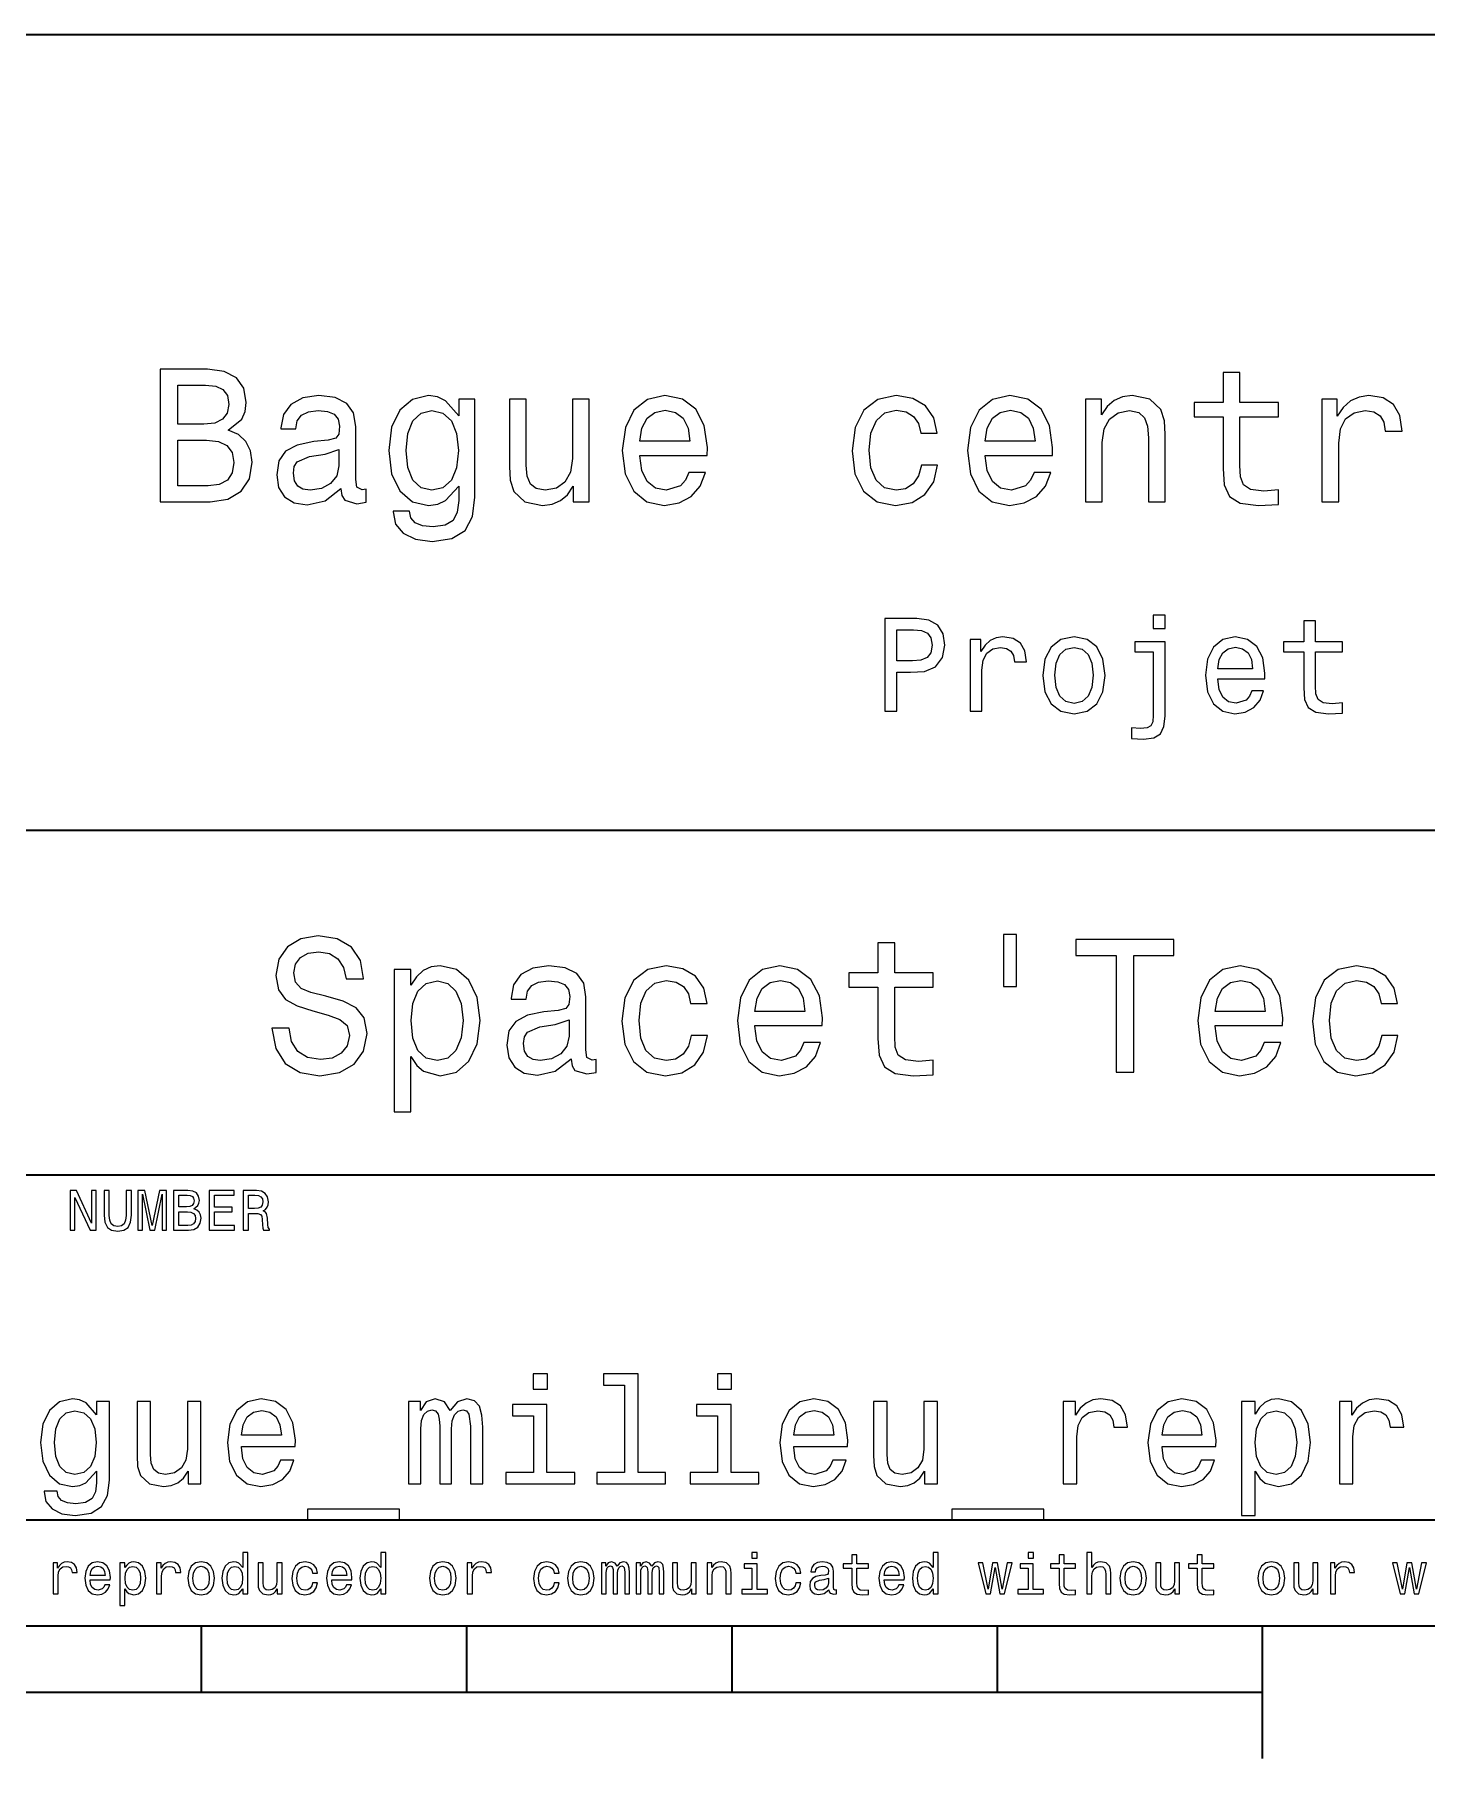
# Model space of a CAD drawing. Extents: x 0 to 297, y 0 to 210.
# Drawn here: x 152.2 to 204.7, y 5 to 70 of the extents above; entities that cross this region are included whole.
import ezdxf

# ---------------------------------------------------------------- set-up
doc = ezdxf.new("R2010")
doc.units = 0

msp = doc.modelspace()

# ---------------------------------------------------------------- linework, layer by layer
at = {"color": 7, "lineweight": 35}
for p, q in [((97, 70), (287, 70)), ((97, 40), (262, 40)), ((97, 27), (262, 27)), ((97, 14), (262, 14)), ((10, 10), (287, 10)), ((97, 10), (287, 10)), ((98.5, 7.5), (198.5, 7.5))]:
    msp.add_line(p, q, dxfattribs=at)
at = {"color": 7, "lineweight": 35, "ltscale": 0.0625}
for p, q in [((158.5, 10), (158.5, 7.5)), ((168.5, 10), (168.5, 7.5)), ((178.5, 10), (178.5, 7.5)), ((188.5, 10), (188.5, 7.5))]:
    msp.add_line(p, q, dxfattribs=at)
at = {"color": 7, "lineweight": 35, "ltscale": 0.125}
msp.add_line((198.5, 10), (198.5, 5), dxfattribs=at)
at = {"color": 7, "lineweight": 13}
for points in [[(159.528824, 55.082851), (160.033142, 55.500717), (160.162827, 55.7817), (160.206055, 56.127522), (160.112396, 56.667866), (159.831421, 57.056915), (159.377518, 57.294666), (158.743515, 57.381123), (156.963974, 57.381123), (156.963974, 52.381123), (158.844376, 52.381123), (159.514404, 52.481987), (160.011536, 52.777374), (160.32132, 53.245674), (160.429398, 53.879681), (160.364548, 54.304752), (160.19165, 54.65778), (159.91066, 54.917145)], [(197.021622, 55.579971), (197.021622, 53.64193), (197.06485, 53.015129), (197.266571, 52.582851), (197.670029, 52.330688), (198.354462, 52.244236), (199.103745, 52.280258), (199.103745, 52.827808), (198.556198, 52.78458), (198.059082, 52.842216), (197.792511, 53.022331), (197.677246, 53.324928), (197.655624, 53.75), (197.655624, 55.579971), (199.103745, 55.579971), (199.103745, 56.120316), (197.655624, 56.120316), (197.655624, 57.251438), (197.021622, 57.251438), (197.021622, 56.120316), (195.926514, 56.120316), (195.926514, 55.579971)], [(158.606628, 55.306194), (157.626801, 55.306194), (157.626801, 56.783138), (158.664261, 56.783138), (159.053314, 56.739914), (159.327087, 56.610229), (159.492798, 56.386887), (159.55043, 56.055473), (159.485596, 55.72406), (159.312683, 55.493515), (159.017288, 55.349422)], [(163.772339, 52.885445), (163.772339, 52.863831), (163.808365, 52.618874), (163.916428, 52.445965), (164.370316, 52.309078), (164.723343, 52.366714), (164.723343, 52.856628), (164.572052, 52.835014), (164.370316, 52.928673), (164.33429, 53.216858), (164.33429, 55.219738), (164.247833, 55.731266), (163.995682, 56.091496), (163.556198, 56.307636), (162.9366, 56.386887), (162.331421, 56.30043), (161.884735, 56.055473), (161.603745, 55.67363), (161.510086, 55.169308), (161.510086, 55.12608), (162.079254, 55.12608), (162.129684, 55.428673), (162.288193, 55.64481), (162.547546, 55.774494), (162.914993, 55.824928), (163.268005, 55.788902), (163.520172, 55.680836), (163.671478, 55.493515), (163.721909, 55.23415), (163.693085, 54.931557), (163.577805, 54.780258), (163.289627, 54.708214), (162.749283, 54.650574), (162.129684, 54.520893), (161.690201, 54.290344), (161.430832, 53.930115), (161.351593, 53.396973), (161.42363, 52.921467), (161.646973, 52.568443), (162.007202, 52.3451), (162.504318, 52.26585), (163.174347, 52.417145)], [(168.822769, 52.554031), (168.822769, 56.25), (168.217575, 56.25), (168.217575, 55.623199), (167.720459, 56.19236), (167.417877, 56.336452), (167.079254, 56.386887), (166.466858, 56.242794), (165.991364, 55.839336), (165.681564, 55.190922), (165.573486, 54.319164), (165.681564, 53.440201), (165.991364, 52.791786), (166.466858, 52.381123), (167.079254, 52.244236), (167.425079, 52.294666), (167.713257, 52.424351), (168.217575, 52.971901), (168.217575, 52.424351), (168.159943, 51.992073), (168.00145, 51.682274), (167.698853, 51.502159), (167.244965, 51.437317), (166.848709, 51.480545), (166.567719, 51.588615), (166.402023, 51.775936), (166.351593, 52.028095), (165.739197, 52.028095), (165.739197, 51.999279), (165.832855, 51.538181), (166.121033, 51.19236), (166.582138, 50.969017), (167.208939, 50.889767), (167.958221, 50.997837), (168.455338, 51.30043), (168.736313, 51.826366)], [(173.131134, 56.25), (172.497116, 56.25), (172.497116, 54.016571), (172.425079, 53.497837), (172.216141, 53.123196), (171.891937, 52.892651), (171.466858, 52.820602), (171.12825, 52.878242), (170.912109, 53.051151), (170.789627, 53.346542), (170.760803, 53.764408), (170.760803, 56.25), (170.126801, 56.25), (170.126801, 53.706772), (170.148422, 53.195244), (170.285309, 52.770172), (170.703171, 52.381123), (171.373199, 52.244236), (171.733429, 52.294666), (172.043228, 52.424351), (172.309799, 52.647694), (172.52594, 52.971901), (172.52594, 52.381123), (173.131134, 52.381123)], [(175.040344, 54.131844), (177.57637, 54.131844), (177.583572, 54.427231), (177.468307, 55.255764), (177.151306, 55.875359), (176.646973, 56.25), (175.976944, 56.386887), (175.32132, 56.242794), (174.817001, 55.839336), (174.492798, 55.183716), (174.377518, 54.319164), (174.485596, 53.432995), (174.809799, 52.78458), (175.306915, 52.381123), (175.955338, 52.244236), (176.517288, 52.337894), (176.978394, 52.582851), (177.317001, 52.971901), (177.511536, 53.490631), (176.884735, 53.490631), (176.755051, 53.20245), (176.567719, 52.986309), (176.034576, 52.8134), (175.623917, 52.892651), (175.314117, 53.14481), (175.112396, 53.555473), (175.040344, 54.110229)], [(185.623917, 54.967579), (186.250717, 54.967579), (186.121033, 55.543945), (185.811234, 55.997837), (185.328537, 56.278816), (184.701736, 56.386887), (184.010086, 56.242794), (183.484146, 55.839336), (183.15274, 55.183716), (183.03746, 54.304752), (183.145538, 53.432995), (183.469742, 52.78458), (183.981262, 52.381123), (184.680115, 52.244236), (185.299713, 52.352303), (185.782425, 52.6549), (186.113831, 53.130402), (186.257919, 53.764408), (185.65274, 53.764408), (185.544678, 53.36095), (185.342941, 53.058357), (185.054749, 52.871037), (184.701736, 52.8134), (184.262253, 52.907059), (183.945251, 53.195244), (183.750717, 53.663544), (183.685883, 54.326366), (183.750717, 54.974781), (183.952454, 55.443081), (184.276657, 55.731266), (184.701736, 55.83213), (185.07637, 55.767288), (185.357346, 55.601585), (185.544678, 55.327808)], [(188.05188, 54.131844), (190.587891, 54.131844), (190.595093, 54.427231), (190.479828, 55.255764), (190.162827, 55.875359), (189.658508, 56.25), (188.988464, 56.386887), (188.332855, 56.242794), (187.828537, 55.839336), (187.504318, 55.183716), (187.389053, 54.319164), (187.497116, 53.432995), (187.82132, 52.78458), (188.318451, 52.381123), (188.966858, 52.244236), (189.528824, 52.337894), (189.989914, 52.582851), (190.328522, 52.971901), (190.523056, 53.490631), (189.896255, 53.490631), (189.766571, 53.20245), (189.579254, 52.986309), (189.046112, 52.8134), (188.635452, 52.892651), (188.325653, 53.14481), (188.123917, 53.555473), (188.05188, 54.110229)], [(191.83429, 52.381123), (192.468292, 52.381123), (192.468292, 54.614552), (192.533142, 55.12608), (192.742081, 55.500717), (193.066284, 55.731266), (193.498566, 55.817722), (193.844391, 55.745674), (194.060516, 55.551151), (194.168594, 55.226944), (194.20462, 54.794666), (194.20462, 52.381123), (194.838623, 52.381123), (194.838623, 54.924351), (194.809799, 55.435879), (194.680115, 55.86095), (194.255051, 56.25), (193.592224, 56.386887), (193.224792, 56.336452), (192.914993, 56.199566), (192.648422, 55.969017), (192.439484, 55.659222), (192.439484, 56.25), (191.83429, 56.25)], [(200.746399, 52.381123), (201.380402, 52.381123), (201.380402, 54.592937), (201.445251, 55.12608), (201.639771, 55.507923), (201.956772, 55.738472), (202.381851, 55.817722), (202.698853, 55.767288), (202.9366, 55.623199), (203.080688, 55.378242), (203.131134, 55.046829), (203.772339, 55.046829), (203.685883, 55.630402), (203.448135, 56.048271), (203.05188, 56.30043), (202.511536, 56.386887), (202.144104, 56.32925), (201.827087, 56.185158), (201.546112, 55.940201), (201.322769, 55.608788), (201.322769, 56.25), (200.746399, 56.25)], [(166.229111, 54.319164), (166.293945, 54.960373), (166.48848, 55.435879), (166.791061, 55.716858), (167.194519, 55.817722), (167.619598, 55.716858), (167.9366, 55.435879), (168.131119, 54.960373), (168.203171, 54.319164), (168.131119, 53.663544), (167.9366, 53.195244), (167.619598, 52.907059), (167.194519, 52.8134), (166.791061, 52.907059), (166.48848, 53.195244), (166.293945, 53.67075)], [(175.040344, 54.664986), (175.119598, 55.162102), (175.314117, 55.529537), (175.609512, 55.75288), (175.998566, 55.83213), (176.380402, 55.75288), (176.675797, 55.529537), (176.855911, 55.162102), (176.920746, 54.664986)], [(188.05188, 54.664986), (188.131119, 55.162102), (188.325653, 55.529537), (188.621033, 55.75288), (189.010086, 55.83213), (189.391937, 55.75288), (189.687317, 55.529537), (189.867432, 55.162102), (189.932281, 54.664986)], [(158.765137, 52.979107), (157.626801, 52.979107), (157.626801, 54.701008), (158.700287, 54.701008), (159.154175, 54.650574), (159.478394, 54.499279), (159.672913, 54.239914), (159.737747, 53.865273), (159.672913, 53.469017), (159.492798, 53.195244), (159.190201, 53.029537)], [(163.700287, 53.735588), (163.613831, 53.36095), (163.383286, 53.072765), (163.03746, 52.885445), (162.612396, 52.820602), (162.338623, 52.856628), (162.144089, 52.971901), (162.021622, 53.17363), (161.985596, 53.454609), (162.014404, 53.706772), (162.129684, 53.886887), (162.590775, 54.088615), (163.174347, 54.175072), (163.700287, 54.34798)], [(194.832382, 48.104465), (194.38858, 48.104465), (194.38858, 47.600143), (194.832382, 47.600143)], [(184.266815, 44.483429), (184.730789, 44.483429), (184.730789, 45.961094), (185.245209, 45.961094), (185.764664, 45.986309), (186.178207, 46.162823), (186.445496, 46.505764), (186.53627, 46.974785), (186.465668, 47.408501), (186.263931, 47.726223), (185.931076, 47.917866), (185.477188, 47.983429), (184.266815, 47.983429)], [(185.351105, 47.554756), (185.653702, 47.524494), (185.87561, 47.428673), (186.006729, 47.252159), (186.052124, 46.974785), (186.001694, 46.682278), (185.865524, 46.505764), (185.63353, 46.414986), (185.315811, 46.389771), (184.730789, 46.389771), (184.730789, 47.554756)], [(200.06221, 46.722622), (200.06221, 45.365993), (200.092468, 44.927235), (200.233673, 44.624638), (200.516098, 44.448128), (200.995209, 44.387608), (201.519699, 44.412823), (201.519699, 44.796108), (201.136414, 44.76585), (200.788437, 44.806194), (200.601837, 44.932278), (200.521149, 45.144093), (200.506012, 45.441643), (200.506012, 46.722622), (201.519699, 46.722622), (201.519699, 47.100864), (200.506012, 47.100864), (200.506012, 47.892651), (200.06221, 47.892651), (200.06221, 47.100864), (199.295639, 47.100864), (199.295639, 46.722622)], [(187.489441, 44.483429), (187.933243, 44.483429), (187.933243, 46.0317), (187.978638, 46.4049), (188.114807, 46.672188), (188.3367, 46.833572), (188.634247, 46.88905), (188.856155, 46.853745), (189.022583, 46.75288), (189.123444, 46.581413), (189.158752, 46.349422), (189.60759, 46.349422), (189.547073, 46.757923), (189.380646, 47.05043), (189.103271, 47.226944), (188.725037, 47.287464), (188.467819, 47.247116), (188.245926, 47.146252), (188.04924, 46.974785), (187.892899, 46.742794), (187.892899, 47.191643), (187.489441, 47.191643)], [(190.227905, 45.835014), (190.308609, 45.219742), (190.540588, 44.76585), (190.908752, 44.483429), (191.402985, 44.387608), (191.892181, 44.483429), (192.26033, 44.760807), (192.492325, 45.214699), (192.578064, 45.835014), (192.492325, 46.450287), (192.26033, 46.909222), (191.892181, 47.1866), (191.402985, 47.287464), (190.908752, 47.1866), (190.540588, 46.904179), (190.308609, 46.450287)], [(190.681808, 45.840057), (190.727188, 46.293949), (190.868408, 46.621758), (191.095352, 46.823486), (191.402985, 46.894093), (191.705582, 46.823486), (191.932526, 46.626801), (192.07373, 46.293949), (192.124161, 45.840057), (192.07373, 45.381123), (191.932526, 45.048271), (191.705582, 44.846542), (191.402985, 44.780979), (191.095352, 44.846542), (190.868408, 45.048271), (190.727188, 45.381123)], [(193.571579, 43.853027), (193.571579, 43.454609), (194.025467, 43.429394), (194.413788, 43.479828), (194.660904, 43.636166), (194.792038, 43.908501), (194.832382, 44.296829), (194.832382, 47.100864), (193.692612, 47.100864), (193.692612, 46.722622), (194.38858, 46.722622), (194.38858, 44.33213), (194.368408, 44.090057), (194.302841, 43.938759), (194.156586, 43.853027), (193.90947, 43.827808)], [(196.819412, 45.708935), (198.594635, 45.708935), (198.59967, 45.915707), (198.518982, 46.495678), (198.297073, 46.929394), (197.944046, 47.191643), (197.475037, 47.287464), (197.016098, 47.1866), (196.663071, 46.904179), (196.436127, 46.445244), (196.355438, 45.840057), (196.431091, 45.219742), (196.658035, 44.76585), (197.006012, 44.483429), (197.4599, 44.387608), (197.853271, 44.453171), (198.176041, 44.624638), (198.413071, 44.896973), (198.54924, 45.260086), (198.110474, 45.260086), (198.019699, 45.058357), (197.88858, 44.907059), (197.515381, 44.786022), (197.227905, 44.841499), (197.011047, 45.018013), (196.869843, 45.305473), (196.819412, 45.693802)], [(196.819412, 46.08213), (196.874893, 46.430115), (197.011047, 46.687321), (197.217834, 46.843658), (197.490158, 46.899136), (197.757446, 46.843658), (197.964218, 46.687321), (198.090302, 46.430115), (198.135696, 46.08213)], [(161.827087, 32.530979), (161.171463, 32.530979), (161.315567, 31.767292), (161.675797, 31.205332), (162.230545, 30.866714), (162.979828, 30.744236), (163.721909, 30.85951), (164.276657, 31.176514), (164.629684, 31.673632), (164.759369, 32.32925), (164.651291, 32.920029), (164.348709, 33.301872), (163.858795, 33.554035), (163.203171, 33.741356), (162.641205, 33.878242), (162.273773, 34.036743), (162.064835, 34.267292), (162, 34.627522), (162.064835, 34.951729), (162.252167, 35.196686), (162.540344, 35.362392), (162.9366, 35.420029), (163.340057, 35.347984), (163.657059, 35.153458), (163.865997, 34.82925), (163.966858, 34.389771), (164.622482, 34.389771), (164.622482, 34.404179), (164.507202, 35.081413), (164.168594, 35.585735), (163.635452, 35.902737), (162.914978, 36.010807), (162.266571, 35.902737), (161.762253, 35.600143), (161.438034, 35.131844), (161.322769, 34.526657), (161.416428, 33.986313), (161.690201, 33.618877), (162.122482, 33.37392), (162.713257, 33.1866), (163.296829, 33.020893), (163.736313, 32.862392), (164.002884, 32.631844), (164.096542, 32.257206), (164.010086, 31.87536), (163.786743, 31.587177), (163.44812, 31.407061), (163.008652, 31.349424), (162.518738, 31.428675), (162.144089, 31.659222), (161.906342, 32.033863)], [(184.010086, 34.079971), (184.010086, 32.14193), (184.053314, 31.515131), (184.255035, 31.082853), (184.658508, 30.830692), (185.342941, 30.744236), (186.092224, 30.78026), (186.092224, 31.32781), (185.544662, 31.284582), (185.047546, 31.34222), (184.780975, 31.522335), (184.66571, 31.824928), (184.644089, 32.25), (184.644089, 34.079971), (186.092224, 34.079971), (186.092224, 34.620316), (184.644089, 34.620316), (184.644089, 35.751442), (184.010086, 35.751442), (184.010086, 34.620316), (182.914978, 34.620316), (182.914978, 34.079971)], [(188.750717, 36.061241), (188.750717, 34.101585), (189.233429, 34.101585), (189.233429, 36.061241)], [(192.994232, 30.881124), (193.657059, 30.881124), (193.657059, 35.275936), (195.170029, 35.275936), (195.170029, 35.881126), (191.47406, 35.881126), (191.47406, 35.275936), (192.994232, 35.275936)], [(166.409225, 34.15202), (166.409225, 34.75), (165.775223, 34.75), (165.775223, 29.382565), (166.409225, 29.382565), (166.409225, 31.471903), (166.632568, 31.133286), (166.88472, 30.909943), (167.518738, 30.744236), (168.123917, 30.881124), (168.599426, 31.291788), (168.909225, 31.940203), (169.02449, 32.819164), (168.909225, 33.690922), (168.599426, 34.339336), (168.123917, 34.742798), (167.518738, 34.886887), (167.172913, 34.843658), (166.877518, 34.706772), (166.625366, 34.476227)], [(172.446686, 31.385447), (172.446686, 31.363834), (172.482712, 31.118877), (172.590775, 30.945967), (173.044662, 30.809078), (173.39769, 30.866714), (173.39769, 31.356628), (173.246399, 31.335014), (173.044662, 31.428675), (173.008652, 31.71686), (173.008652, 33.719742), (172.922195, 34.23127), (172.670029, 34.591499), (172.230545, 34.807636), (171.610947, 34.886887), (171.005768, 34.800434), (170.559082, 34.555477), (170.278091, 34.17363), (170.184433, 33.669308), (170.184433, 33.62608), (170.753601, 33.62608), (170.804031, 33.928677), (170.96254, 34.144814), (171.221893, 34.274498), (171.58934, 34.324928), (171.942368, 34.288906), (172.194519, 34.180836), (172.345825, 33.993515), (172.396255, 33.73415), (172.367432, 33.431557), (172.252167, 33.280258), (171.963974, 33.208214), (171.42363, 33.150578), (170.804031, 33.020893), (170.364548, 32.790348), (170.105194, 32.430115), (170.02594, 31.896975), (170.097977, 31.421471), (170.32132, 31.068445), (170.681549, 30.845102), (171.17868, 30.76585), (171.848709, 30.917147)], [(176.94957, 33.467579), (177.57637, 33.467579), (177.446686, 34.043949), (177.136887, 34.497841), (176.654175, 34.77882), (176.027374, 34.886887), (175.335739, 34.742798), (174.809799, 34.339336), (174.478394, 33.68372), (174.363113, 32.804756), (174.471176, 31.932999), (174.795395, 31.284582), (175.306915, 30.881124), (176.005768, 30.744236), (176.625366, 30.852306), (177.108063, 31.1549), (177.439484, 31.630404), (177.583572, 32.264408), (176.978394, 32.264408), (176.870316, 31.860952), (176.668594, 31.558357), (176.380402, 31.371038), (176.027374, 31.3134), (175.587891, 31.407061), (175.270889, 31.695246), (175.07637, 32.163544), (175.01152, 32.82637), (175.07637, 33.474785), (175.278091, 33.943085), (175.60231, 34.23127), (176.027374, 34.332134), (176.402023, 34.267292), (176.682999, 34.101585), (176.870316, 33.827812)], [(179.377518, 32.631844), (181.913544, 32.631844), (181.920746, 32.927235), (181.805481, 33.755764), (181.488464, 34.375362), (180.984146, 34.75), (180.314117, 34.886887), (179.658508, 34.742798), (179.154175, 34.339336), (178.829971, 33.68372), (178.714691, 32.819164), (178.822769, 31.932999), (179.146973, 31.284582), (179.644089, 30.881124), (180.292511, 30.744236), (180.854462, 30.837896), (181.315567, 31.082853), (181.654175, 31.471903), (181.848709, 31.990635), (181.221893, 31.990635), (181.092224, 31.70245), (180.904892, 31.486311), (180.371765, 31.3134), (179.96109, 31.392653), (179.651291, 31.644814), (179.44957, 32.055477), (179.377518, 32.610229)], [(196.726227, 32.631844), (199.262253, 32.631844), (199.269455, 32.927235), (199.154175, 33.755764), (198.837173, 34.375362), (198.332855, 34.75), (197.662827, 34.886887), (197.007202, 34.742798), (196.502884, 34.339336), (196.17868, 33.68372), (196.0634, 32.819164), (196.171478, 31.932999), (196.495682, 31.284582), (196.992798, 30.881124), (197.641205, 30.744236), (198.203171, 30.837896), (198.664261, 31.082853), (199.002884, 31.471903), (199.197403, 31.990635), (198.570602, 31.990635), (198.440918, 31.70245), (198.253601, 31.486311), (197.720459, 31.3134), (197.309799, 31.392653), (197, 31.644814), (196.798279, 32.055477), (196.726227, 32.610229)], [(202.972626, 33.467579), (203.599426, 33.467579), (203.469742, 34.043949), (203.159943, 34.497841), (202.677231, 34.77882), (202.05043, 34.886887), (201.358795, 34.742798), (200.832855, 34.339336), (200.501434, 33.68372), (200.386169, 32.804756), (200.494232, 31.932999), (200.818451, 31.284582), (201.329971, 30.881124), (202.028824, 30.744236), (202.648407, 30.852306), (203.131134, 31.1549), (203.46254, 31.630404), (203.606628, 32.264408), (203.001434, 32.264408), (202.893372, 31.860952), (202.69165, 31.558357), (202.403458, 31.371038), (202.05043, 31.3134), (201.610947, 31.407061), (201.293945, 31.695246), (201.099426, 32.163544), (201.034576, 32.82637), (201.099426, 33.474785), (201.301147, 33.943085), (201.625366, 34.23127), (202.05043, 34.332134), (202.425079, 34.267292), (202.706055, 34.101585), (202.893372, 33.827812)], [(167.41066, 31.3134), (166.985596, 31.407061), (166.675797, 31.695246), (166.481262, 32.163544), (166.416428, 32.819164), (166.481262, 33.467579), (166.675797, 33.935879), (166.985596, 34.216858), (167.41066, 34.317722), (167.799713, 34.216858), (168.109512, 33.928677), (168.304031, 33.460377), (168.376083, 32.819164), (168.304031, 32.17075), (168.109512, 31.695246), (167.799713, 31.407061)], [(179.377518, 33.164986), (179.456772, 33.662106), (179.651291, 34.029541), (179.946686, 34.252884), (180.335739, 34.332134), (180.717575, 34.252884), (181.01297, 34.029541), (181.193085, 33.662106), (181.257919, 33.164986)], [(196.726227, 33.164986), (196.805481, 33.662106), (197, 34.029541), (197.29538, 34.252884), (197.684433, 34.332134), (198.066284, 34.252884), (198.361664, 34.029541), (198.541779, 33.662106), (198.606628, 33.164986)], [(172.374634, 32.235592), (172.288177, 31.860952), (172.057632, 31.572767), (171.711823, 31.385447), (171.286743, 31.320606), (171.01297, 31.356628), (170.818451, 31.471903), (170.695969, 31.673632), (170.659943, 31.954611), (170.688766, 32.206772), (170.804031, 32.386887), (171.265137, 32.588615), (171.848709, 32.675072), (172.374634, 32.847984)], [(153.567001, 24.918587), (153.746399, 24.918587), (153.746399, 26.148415), (154.32132, 24.918587), (154.552597, 24.918587), (154.552597, 26.418587), (154.371033, 26.418587), (154.371033, 25.188759), (153.802597, 26.418587), (153.567001, 26.418587)], [(154.844376, 25.489191), (154.874634, 25.219019), (154.969742, 25.026655), (155.129684, 24.916426), (155.360947, 24.87752), (155.590057, 24.916426), (155.75, 25.026655), (155.845108, 25.216858), (155.877518, 25.489191), (155.877518, 26.418587), (155.676514, 26.418587), (155.676514, 25.478386), (155.657059, 25.294668), (155.598709, 25.162823), (155.499283, 25.085012), (155.360947, 25.059076), (155.218307, 25.085012), (155.118881, 25.162823), (155.060516, 25.292505), (155.043228, 25.478386), (155.043228, 26.418587), (154.844376, 26.418587)], [(156.121765, 24.918587), (156.288193, 24.918587), (156.288193, 26.280258), (156.569168, 24.918587), (156.755051, 24.918587), (157.033859, 26.280258), (157.033859, 24.918587), (157.202454, 24.918587), (157.202454, 26.418587), (156.938766, 26.418587), (156.662109, 25.095819), (156.387604, 26.418587), (156.121765, 26.418587)], [(158.233429, 25.729105), (158.384735, 25.854465), (158.42363, 25.938759), (158.4366, 26.042505), (158.408508, 26.204609), (158.324203, 26.321325), (158.188049, 26.392651), (157.997833, 26.418587), (157.463974, 26.418587), (157.463974, 24.918587), (158.028107, 24.918587), (158.229111, 24.948847), (158.37825, 25.037462), (158.471191, 25.177952), (158.503601, 25.368155), (158.484146, 25.495676), (158.432281, 25.601583), (158.347992, 25.679394)], [(157.956772, 25.796108), (157.662827, 25.796108), (157.662827, 26.239193), (157.97406, 26.239193), (158.090775, 26.226223), (158.172913, 26.187319), (158.222626, 26.120316), (158.239914, 26.020893), (158.220459, 25.921469), (158.168594, 25.852304), (158.079971, 25.809076)], [(158.810516, 24.918587), (159.761536, 24.918587), (159.761536, 25.100143), (159.009369, 25.100143), (159.009369, 25.608068), (159.679398, 25.608068), (159.679398, 25.787462), (159.009369, 25.787462), (159.009369, 26.23703), (159.744232, 26.23703), (159.744232, 26.418587), (158.810516, 26.418587)], [(160.083572, 24.918587), (160.284576, 24.918587), (160.284576, 25.551872), (160.489914, 25.551872), (160.641205, 25.545387), (160.736313, 25.515129), (160.788193, 25.443804), (160.809799, 25.31628), (160.820602, 25.121758), (160.833572, 24.994236), (160.859512, 24.918587), (161.086456, 24.918587), (161.086456, 24.959654), (161.036743, 25.020172), (161.019455, 25.132565), (161.004318, 25.37464), (160.967575, 25.554033), (160.917877, 25.610229), (160.840057, 25.651297), (160.926514, 25.70533), (160.98703, 25.780979), (161.02594, 25.87608), (161.03891, 25.990633), (161.008652, 26.17219), (160.922195, 26.308357), (160.779541, 26.39049), (160.585022, 26.418587), (160.083572, 26.418587)], [(160.528824, 26.234869), (160.66066, 26.221901), (160.753601, 26.180834), (160.811966, 26.105186), (160.831421, 25.986311), (160.809799, 25.86095), (160.75145, 25.785301), (160.652023, 25.746397), (160.515854, 25.73559), (160.284576, 25.73559), (160.284576, 26.234869)], [(158.004318, 25.097982), (157.662827, 25.097982), (157.662827, 25.614552), (157.984879, 25.614552), (158.121033, 25.599422), (158.218307, 25.554033), (158.276657, 25.476223), (158.296112, 25.363832), (158.276657, 25.244955), (158.222626, 25.162823), (158.131851, 25.113111)], [(171.556183, 19.498558), (171.020157, 19.498558), (171.020157, 18.92219), (171.556183, 18.92219)], [(174.466843, 19.072046), (174.466843, 15.786743), (173.423615, 15.786743), (173.423615, 15.36023), (176.01152, 15.36023), (176.01152, 15.786743), (174.97406, 15.786743), (174.97406, 19.498558), (173.671463, 19.498558), (173.671463, 19.072046)], [(178.495667, 19.498558), (177.959641, 19.498558), (177.959641, 18.92219), (178.495667, 18.92219)], [(155.048981, 15.498559), (155.048981, 18.455332), (154.564835, 18.455332), (154.564835, 17.95389), (154.167145, 18.409222), (153.925064, 18.524496), (153.654175, 18.564842), (153.164261, 18.449568), (152.783859, 18.126801), (152.536011, 17.608068), (152.449554, 16.910664), (152.536011, 16.207493), (152.783859, 15.688761), (153.164261, 15.36023), (153.654175, 15.25072), (153.930832, 15.291066), (154.161377, 15.394813), (154.564835, 15.832853), (154.564835, 15.394813), (154.518723, 15.048991), (154.391922, 14.801152), (154.149841, 14.657061), (153.786728, 14.605187), (153.469727, 14.63977), (153.244949, 14.726225), (153.112381, 14.876081), (153.072037, 15.077809), (152.582123, 15.077809), (152.582123, 15.054755), (152.657059, 14.685879), (152.887604, 14.409222), (153.25647, 14.230547), (153.757919, 14.167147), (154.357346, 14.253602), (154.755035, 14.495677), (154.979813, 14.916427)], [(158.495667, 18.455332), (157.988464, 18.455332), (157.988464, 16.668589), (157.930832, 16.253603), (157.763687, 15.953891), (157.504318, 15.769452), (157.164261, 15.711816), (156.893356, 15.757925), (156.720459, 15.896254), (156.622467, 16.132565), (156.599411, 16.466858), (156.599411, 18.455332), (156.092209, 18.455332), (156.092209, 16.42075), (156.109497, 16.011528), (156.219009, 15.67147), (156.553299, 15.36023), (157.089325, 15.25072), (157.377518, 15.291066), (157.625351, 15.394813), (157.838608, 15.573487), (158.01152, 15.832853), (158.01152, 15.36023), (158.495667, 15.36023)], [(160.023041, 16.760807), (162.051865, 16.760807), (162.057632, 16.997118), (161.965408, 17.659943), (161.711807, 18.155619), (161.30835, 18.455332), (160.772324, 18.564842), (160.247833, 18.449568), (159.844376, 18.126801), (159.585007, 17.602306), (159.492783, 16.910664), (159.579239, 16.201729), (159.838608, 15.682997), (160.236298, 15.36023), (160.755035, 15.25072), (161.204605, 15.325648), (161.573486, 15.521614), (161.844376, 15.832853), (162, 16.247839), (161.49855, 16.247839), (161.394806, 16.01729), (161.244949, 15.84438), (160.818436, 15.706052), (160.489899, 15.769452), (160.242065, 15.971182), (160.080688, 16.299711), (160.023041, 16.743515)], [(166.316986, 15.36023), (166.783859, 15.36023), (166.783859, 17.429394), (166.812668, 17.740633), (166.899124, 17.965418), (167.031693, 18.097982), (167.204605, 18.149857), (167.342926, 18.103746), (167.43515, 17.988472), (167.481262, 17.792507), (167.49855, 17.533142), (167.49855, 15.36023), (167.936584, 15.36023), (167.936584, 17.429394), (167.965408, 17.734871), (168.051865, 17.959654), (168.190186, 18.097982), (168.363098, 18.149857), (168.501434, 18.103746), (168.593658, 17.988472), (168.651291, 17.533142), (168.651291, 15.36023), (169.118149, 15.36023), (169.118149, 17.498558), (169.089325, 17.942364), (168.997101, 18.282421), (168.812668, 18.489914), (168.512955, 18.564842), (168.161377, 18.449568), (167.890472, 18.115273), (167.677231, 18.443804), (167.31987, 18.564842), (166.991348, 18.449568), (166.766556, 18.126801), (166.766556, 18.455332), (166.316986, 18.455332)], [(171.538895, 15.786743), (171.538895, 18.351585), (170.236298, 18.351585), (170.236298, 17.919308), (171.031693, 17.919308), (171.031693, 15.786743), (169.994232, 15.786743), (169.994232, 15.36023), (172.587891, 15.36023), (172.587891, 15.786743)], [(178.478378, 15.786743), (178.478378, 18.351585), (177.175781, 18.351585), (177.175781, 17.919308), (177.971176, 17.919308), (177.971176, 15.786743), (176.933701, 15.786743), (176.933701, 15.36023), (179.527374, 15.36023), (179.527374, 15.786743)], [(180.841492, 16.760807), (182.8703, 16.760807), (182.876068, 16.997118), (182.783844, 17.659943), (182.530243, 18.155619), (182.126785, 18.455332), (181.590759, 18.564842), (181.066269, 18.449568), (180.662811, 18.126801), (180.403442, 17.602306), (180.311218, 16.910664), (180.397675, 16.201729), (180.657043, 15.682997), (181.054749, 15.36023), (181.573471, 15.25072), (182.023041, 15.325648), (182.391922, 15.521614), (182.662811, 15.832853), (182.818436, 16.247839), (182.316986, 16.247839), (182.213242, 16.01729), (182.063385, 15.84438), (181.636871, 15.706052), (181.30835, 15.769452), (181.060516, 15.971182), (180.899124, 16.299711), (180.841492, 16.743515)], [(186.253601, 18.455332), (185.746384, 18.455332), (185.746384, 16.668589), (185.688751, 16.253603), (185.521606, 15.953891), (185.262238, 15.769452), (184.92218, 15.711816), (184.651291, 15.757925), (184.478378, 15.896254), (184.380402, 16.132565), (184.35733, 16.466858), (184.35733, 18.455332), (183.850128, 18.455332), (183.850128, 16.42075), (183.867432, 16.011528), (183.976929, 15.67147), (184.311234, 15.36023), (184.84726, 15.25072), (185.135437, 15.291066), (185.38327, 15.394813), (185.596527, 15.573487), (185.76944, 15.832853), (185.76944, 15.36023), (186.253601, 15.36023)], [(190.997101, 15.36023), (191.504318, 15.36023), (191.504318, 17.129683), (191.556183, 17.556196), (191.711807, 17.861671), (191.965408, 18.04611), (192.305466, 18.10951), (192.559067, 18.069164), (192.749268, 17.95389), (192.864548, 17.757925), (192.904892, 17.492796), (193.417862, 17.492796), (193.348694, 17.959654), (193.158493, 18.293947), (192.841492, 18.495678), (192.40921, 18.564842), (192.115265, 18.518732), (191.861664, 18.403458), (191.636871, 18.207493), (191.458206, 17.942364), (191.458206, 18.455332), (190.997101, 18.455332)], [(194.720459, 16.760807), (196.749268, 16.760807), (196.755035, 16.997118), (196.662811, 17.659943), (196.40921, 18.155619), (196.005753, 18.455332), (195.469727, 18.564842), (194.945236, 18.449568), (194.541779, 18.126801), (194.28241, 17.602306), (194.190186, 16.910664), (194.276642, 16.201729), (194.536011, 15.682997), (194.933716, 15.36023), (195.452438, 15.25072), (195.902008, 15.325648), (196.270889, 15.521614), (196.541779, 15.832853), (196.697403, 16.247839), (196.195953, 16.247839), (196.092209, 16.01729), (195.942352, 15.84438), (195.515839, 15.706052), (195.187317, 15.769452), (194.939484, 15.971182), (194.778091, 16.299711), (194.720459, 16.743515)], [(198.224777, 17.976946), (198.224777, 18.455332), (197.717575, 18.455332), (197.717575, 14.161384), (198.224777, 14.161384), (198.224777, 15.832853), (198.403458, 15.561959), (198.605179, 15.383286), (199.112381, 15.25072), (199.596527, 15.36023), (199.976944, 15.688761), (200.224777, 16.207493), (200.317001, 16.910664), (200.224777, 17.608068), (199.976944, 18.126801), (199.596527, 18.449568), (199.112381, 18.564842), (198.835724, 18.530258), (198.599426, 18.42075), (198.39769, 18.236311)], [(201.406342, 15.36023), (201.913544, 15.36023), (201.913544, 17.129683), (201.965408, 17.556196), (202.121033, 17.861671), (202.374634, 18.04611), (202.714691, 18.10951), (202.968292, 18.069164), (203.158493, 17.95389), (203.273773, 17.757925), (203.314117, 17.492796), (203.827087, 17.492796), (203.757919, 17.959654), (203.567719, 18.293947), (203.250717, 18.495678), (202.818436, 18.564842), (202.52449, 18.518732), (202.270889, 18.403458), (202.046112, 18.207493), (201.867432, 17.942364), (201.867432, 18.455332), (201.406342, 18.455332)], [(152.97406, 16.910664), (153.025925, 17.423632), (153.181549, 17.804035), (153.42363, 18.028818), (153.746384, 18.10951), (154.086441, 18.028818), (154.340042, 17.804035), (154.495667, 17.423632), (154.553299, 16.910664), (154.495667, 16.386168), (154.340042, 16.011528), (154.086441, 15.78098), (153.746384, 15.706052), (153.42363, 15.78098), (153.181549, 16.011528), (153.025925, 16.391932)], [(160.023041, 17.187321), (160.086441, 17.585014), (160.242065, 17.878962), (160.478378, 18.057636), (160.789612, 18.121037), (161.095093, 18.057636), (161.331406, 17.878962), (161.475494, 17.585014), (161.527374, 17.187321)], [(180.841492, 17.187321), (180.904892, 17.585014), (181.060516, 17.878962), (181.296814, 18.057636), (181.608063, 18.121037), (181.913528, 18.057636), (182.149841, 17.878962), (182.293945, 17.585014), (182.34581, 17.187321)], [(194.720459, 17.187321), (194.783859, 17.585014), (194.939484, 17.878962), (195.175781, 18.057636), (195.48703, 18.121037), (195.792496, 18.057636), (196.028809, 17.878962), (196.172913, 17.585014), (196.224777, 17.187321)], [(199.02594, 15.706052), (198.685883, 15.78098), (198.438034, 16.011528), (198.28241, 16.386168), (198.230545, 16.910664), (198.28241, 17.429394), (198.438034, 17.804035), (198.685883, 18.028818), (199.02594, 18.10951), (199.337173, 18.028818), (199.585007, 17.798271), (199.740631, 17.423632), (199.798264, 16.910664), (199.740631, 16.391932), (199.585007, 16.011528), (199.337173, 15.78098)], [(162.507202, 14.403458), (162.507202, 14), (165.976929, 14), (165.976929, 14.403458)], [(186.79538, 14.403458), (186.79538, 14), (190.265121, 14), (190.265121, 14.403458)], [(152.922882, 11.214337), (153.113098, 11.214337), (153.113098, 11.877882), (153.132538, 12.037825), (153.190903, 12.152378), (153.286011, 12.221542), (153.413528, 12.245317), (153.508621, 12.230187), (153.579956, 12.18696), (153.623184, 12.113473), (153.638306, 12.01405), (153.830673, 12.01405), (153.804733, 12.189121), (153.733414, 12.314482), (153.614532, 12.39013), (153.452423, 12.416066), (153.342194, 12.398775), (153.247101, 12.355548), (153.162811, 12.282061), (153.095795, 12.182637), (153.095795, 12.375), (152.922882, 12.375)], [(154.319153, 11.739553), (155.079956, 11.739553), (155.082108, 11.82817), (155.047531, 12.076729), (154.952423, 12.262609), (154.801132, 12.375), (154.600128, 12.416066), (154.403442, 12.372839), (154.252136, 12.251801), (154.154877, 12.055116), (154.1203, 11.79575), (154.15271, 11.5299), (154.249985, 11.335375), (154.399109, 11.214337), (154.593643, 11.173271), (154.762222, 11.201369), (154.900558, 11.274856), (155.002136, 11.391571), (155.060501, 11.547191), (154.872467, 11.547191), (154.833557, 11.460735), (154.777359, 11.395893), (154.617416, 11.34402), (154.494217, 11.367796), (154.401276, 11.443444), (154.340759, 11.566643), (154.319153, 11.733069)], [(155.63327, 12.195605), (155.63327, 12.375), (155.443054, 12.375), (155.443054, 10.76477), (155.63327, 10.76477), (155.63327, 11.391571), (155.700256, 11.289986), (155.775909, 11.222982), (155.966125, 11.173271), (156.147675, 11.214337), (156.290329, 11.337536), (156.38327, 11.532061), (156.417847, 11.79575), (156.38327, 12.057277), (156.290329, 12.251801), (156.147675, 12.372839), (155.966125, 12.416066), (155.862366, 12.403098), (155.773758, 12.362032), (155.698105, 12.292868)], [(156.82634, 11.214337), (157.016541, 11.214337), (157.016541, 11.877882), (157.035995, 12.037825), (157.09436, 12.152378), (157.189453, 12.221542), (157.316986, 12.245317), (157.412079, 12.230187), (157.483398, 12.18696), (157.526642, 12.113473), (157.541763, 12.01405), (157.734131, 12.01405), (157.708191, 12.189121), (157.636871, 12.314482), (157.51799, 12.39013), (157.355881, 12.416066), (157.245651, 12.398775), (157.150543, 12.355548), (157.066254, 12.282061), (156.999252, 12.182637), (156.999252, 12.375), (156.82634, 12.375)], [(157.999969, 11.793588), (158.034561, 11.5299), (158.133972, 11.335375), (158.291763, 11.214337), (158.503571, 11.173271), (158.713226, 11.214337), (158.871017, 11.333214), (158.970428, 11.527738), (159.007172, 11.793588), (158.970428, 12.057277), (158.871017, 12.253963), (158.713226, 12.372839), (158.503571, 12.416066), (158.291763, 12.372839), (158.133972, 12.251801), (158.034561, 12.057277)], [(160.070587, 11.393732), (160.070587, 11.214337), (160.260773, 11.214337), (160.260773, 12.766211), (160.072739, 12.766211), (160.072739, 12.197767), (159.927933, 12.362032), (159.83931, 12.400937), (159.737732, 12.416066), (159.554016, 12.372839), (159.411362, 12.251801), (159.31842, 12.057277), (159.285995, 11.79575), (159.31842, 11.534222), (159.411362, 11.337536), (159.554016, 11.214337), (159.737732, 11.173271), (159.83931, 11.188401), (159.930084, 11.227305)], [(161.553284, 12.375), (161.363083, 12.375), (161.363083, 11.704971), (161.341461, 11.549352), (161.278793, 11.43696), (161.181519, 11.367796), (161.054001, 11.346182), (160.952423, 11.363473), (160.887573, 11.415346), (160.85083, 11.503963), (160.842194, 11.629323), (160.842194, 12.375), (160.651993, 12.375), (160.651993, 11.612032), (160.658478, 11.458573), (160.699539, 11.331052), (160.824905, 11.214337), (161.025909, 11.173271), (161.133972, 11.188401), (161.226913, 11.227305), (161.306885, 11.294309), (161.371735, 11.391571), (161.371735, 11.214337), (161.553284, 11.214337)], [(162.698822, 11.990274), (162.886856, 11.990274), (162.847961, 12.163185), (162.755005, 12.299352), (162.610199, 12.383646), (162.42215, 12.416066), (162.214661, 12.372839), (162.056885, 12.251801), (161.957458, 12.055116), (161.922882, 11.791427), (161.955307, 11.5299), (162.052567, 11.335375), (162.206024, 11.214337), (162.41568, 11.173271), (162.601563, 11.205692), (162.746368, 11.29647), (162.845795, 11.439121), (162.889023, 11.629323), (162.707458, 11.629323), (162.675049, 11.508286), (162.614532, 11.417507), (162.528076, 11.361311), (162.42215, 11.34402), (162.290314, 11.372118), (162.195221, 11.458573), (162.136856, 11.599064), (162.117401, 11.797911), (162.136856, 11.992435), (162.197388, 12.132925), (162.294647, 12.21938), (162.42215, 12.24964), (162.534546, 12.230187), (162.618835, 12.180475), (162.675049, 12.098343)], [(163.427216, 11.739553), (164.188019, 11.739553), (164.190186, 11.82817), (164.155594, 12.076729), (164.060486, 12.262609), (163.909195, 12.375), (163.708191, 12.416066), (163.511505, 12.372839), (163.360199, 12.251801), (163.262939, 12.055116), (163.228363, 11.79575), (163.260773, 11.5299), (163.358032, 11.335375), (163.507172, 11.214337), (163.701691, 11.173271), (163.8703, 11.201369), (164.008621, 11.274856), (164.110199, 11.391571), (164.168564, 11.547191), (163.98053, 11.547191), (163.94162, 11.460735), (163.885422, 11.395893), (163.725479, 11.34402), (163.60228, 11.367796), (163.509338, 11.443444), (163.448822, 11.566643), (163.427216, 11.733069)], [(165.275192, 11.393732), (165.275192, 11.214337), (165.465393, 11.214337), (165.465393, 12.766211), (165.277344, 12.766211), (165.277344, 12.197767), (165.132538, 12.362032), (165.043915, 12.400937), (164.942337, 12.416066), (164.758621, 12.372839), (164.615967, 12.251801), (164.523041, 12.057277), (164.490601, 11.79575), (164.523041, 11.534222), (164.615967, 11.337536), (164.758621, 11.214337), (164.942337, 11.173271), (165.043915, 11.188401), (165.134705, 11.227305)], [(167.108047, 11.793588), (167.142639, 11.5299), (167.242065, 11.335375), (167.399841, 11.214337), (167.611649, 11.173271), (167.821304, 11.214337), (167.979095, 11.333214), (168.078506, 11.527738), (168.115265, 11.793588), (168.078506, 12.057277), (167.979095, 12.253963), (167.821304, 12.372839), (167.611649, 12.416066), (167.399841, 12.372839), (167.242065, 12.251801), (167.142639, 12.057277)], [(168.536728, 11.214337), (168.726929, 11.214337), (168.726929, 11.877882), (168.746368, 12.037825), (168.804749, 12.152378), (168.899841, 12.221542), (169.027359, 12.245317), (169.122467, 12.230187), (169.193787, 12.18696), (169.237015, 12.113473), (169.252136, 12.01405), (169.444504, 12.01405), (169.418579, 12.189121), (169.347244, 12.314482), (169.228363, 12.39013), (169.066254, 12.416066), (168.956024, 12.398775), (168.860931, 12.355548), (168.776642, 12.282061), (168.709625, 12.182637), (168.709625, 12.375), (168.536728, 12.375)], [(171.8069, 11.990274), (171.994934, 11.990274), (171.956039, 12.163185), (171.863098, 12.299352), (171.718292, 12.383646), (171.530243, 12.416066), (171.322754, 12.372839), (171.164978, 12.251801), (171.065552, 12.055116), (171.030975, 11.791427), (171.063385, 11.5299), (171.160645, 11.335375), (171.314117, 11.214337), (171.523773, 11.173271), (171.709641, 11.205692), (171.854462, 11.29647), (171.953888, 11.439121), (171.997101, 11.629323), (171.815552, 11.629323), (171.783127, 11.508286), (171.72261, 11.417507), (171.636154, 11.361311), (171.530243, 11.34402), (171.398407, 11.372118), (171.303299, 11.458573), (171.244934, 11.599064), (171.225494, 11.797911), (171.244934, 11.992435), (171.305466, 12.132925), (171.402725, 12.21938), (171.530243, 12.24964), (171.642639, 12.230187), (171.726929, 12.180475), (171.783127, 12.098343)], [(172.312668, 11.793588), (172.34726, 11.5299), (172.446686, 11.335375), (172.604462, 11.214337), (172.816269, 11.173271), (173.025925, 11.214337), (173.183716, 11.333214), (173.283127, 11.527738), (173.319885, 11.793588), (173.283127, 12.057277), (173.183716, 12.253963), (173.025925, 12.372839), (172.816269, 12.416066), (172.604462, 12.372839), (172.446686, 12.251801), (172.34726, 12.057277)], [(173.594376, 11.214337), (173.76944, 11.214337), (173.76944, 11.990274), (173.780243, 12.106989), (173.812668, 12.191282), (173.862381, 12.240994), (173.927216, 12.260447), (173.979095, 12.243155), (174.013672, 12.199928), (174.030975, 12.126441), (174.037445, 12.029179), (174.037445, 11.214337), (174.201721, 11.214337), (174.201721, 11.990274), (174.212524, 12.104827), (174.244949, 12.189121), (174.296814, 12.240994), (174.361664, 12.260447), (174.413544, 12.243155), (174.44812, 12.199928), (174.469727, 12.029179), (174.469727, 11.214337), (174.644806, 11.214337), (174.644806, 12.016211), (174.634003, 12.182637), (174.599426, 12.310159), (174.530243, 12.387968), (174.417862, 12.416066), (174.286011, 12.372839), (174.184433, 12.247478), (174.104462, 12.370678), (173.970459, 12.416066), (173.84726, 12.372839), (173.76297, 12.251801), (173.76297, 12.375), (173.594376, 12.375)], [(174.895538, 11.214337), (175.070602, 11.214337), (175.070602, 11.990274), (175.081406, 12.106989), (175.113831, 12.191282), (175.163544, 12.240994), (175.228378, 12.260447), (175.280243, 12.243155), (175.314835, 12.199928), (175.332123, 12.126441), (175.338608, 12.029179), (175.338608, 11.214337), (175.502869, 11.214337), (175.502869, 11.990274), (175.513672, 12.104827), (175.546112, 12.189121), (175.597977, 12.240994), (175.662811, 12.260447), (175.714691, 12.243155), (175.749268, 12.199928), (175.770889, 12.029179), (175.770889, 11.214337), (175.945953, 11.214337), (175.945953, 12.016211), (175.93515, 12.182637), (175.900574, 12.310159), (175.831406, 12.387968), (175.719025, 12.416066), (175.587173, 12.372839), (175.485596, 12.247478), (175.405609, 12.370678), (175.271606, 12.416066), (175.148407, 12.372839), (175.064117, 12.251801), (175.064117, 12.375), (174.895538, 12.375)], [(177.167145, 12.375), (176.976944, 12.375), (176.976944, 11.704971), (176.955322, 11.549352), (176.892639, 11.43696), (176.79538, 11.367796), (176.667862, 11.346182), (176.566284, 11.363473), (176.501434, 11.415346), (176.464691, 11.503963), (176.456055, 11.629323), (176.456055, 12.375), (176.265839, 12.375), (176.265839, 11.612032), (176.272339, 11.458573), (176.3134, 11.331052), (176.438751, 11.214337), (176.639771, 11.173271), (176.747833, 11.188401), (176.840775, 11.227305), (176.920746, 11.294309), (176.985596, 11.391571), (176.985596, 11.214337), (177.167145, 11.214337)], [(177.573486, 11.214337), (177.763687, 11.214337), (177.763687, 11.884366), (177.783142, 12.037825), (177.845825, 12.150216), (177.943085, 12.21938), (178.072754, 12.245317), (178.176514, 12.223703), (178.241364, 12.165346), (178.273773, 12.068084), (178.284576, 11.938401), (178.284576, 11.214337), (178.474792, 11.214337), (178.474792, 11.977305), (178.466141, 12.130764), (178.427231, 12.258286), (178.299713, 12.375), (178.100861, 12.416066), (177.990631, 12.400937), (177.89769, 12.359871), (177.817719, 12.290707), (177.755035, 12.197767), (177.755035, 12.375), (177.573486, 12.375)], [(179.46254, 12.766211), (179.261536, 12.766211), (179.261536, 12.550073), (179.46254, 12.550073)], [(180.914978, 11.990274), (181.103027, 11.990274), (181.064117, 12.163185), (180.971191, 12.299352), (180.82637, 12.383646), (180.638336, 12.416066), (180.430847, 12.372839), (180.273056, 12.251801), (180.173645, 12.055116), (180.139053, 11.791427), (180.171478, 11.5299), (180.268738, 11.335375), (180.422195, 11.214337), (180.631851, 11.173271), (180.817719, 11.205692), (180.96254, 11.29647), (181.061966, 11.439121), (181.105194, 11.629323), (180.923645, 11.629323), (180.891205, 11.508286), (180.830688, 11.417507), (180.744232, 11.361311), (180.638336, 11.34402), (180.506485, 11.372118), (180.411377, 11.458573), (180.353027, 11.599064), (180.333588, 11.797911), (180.353027, 11.992435), (180.413544, 12.132925), (180.510803, 12.21938), (180.638336, 12.24964), (180.750732, 12.230187), (180.835022, 12.180475), (180.891205, 12.098343)], [(182.166443, 11.365634), (182.166443, 11.35915), (182.177246, 11.285663), (182.209656, 11.233789), (182.345825, 11.192723), (182.451736, 11.210014), (182.451736, 11.356989), (182.406342, 11.350505), (182.345825, 11.378602), (182.335022, 11.465057), (182.335022, 12.065923), (182.309082, 12.21938), (182.233429, 12.32745), (182.101593, 12.392291), (181.91571, 12.416066), (181.734161, 12.39013), (181.600159, 12.316643), (181.515854, 12.202089), (181.487762, 12.050793), (181.487762, 12.037825), (181.658508, 12.037825), (181.673645, 12.128603), (181.721191, 12.193444), (181.798996, 12.232349), (181.909225, 12.247478), (182.015137, 12.236671), (182.09079, 12.204251), (182.136169, 12.148055), (182.151306, 12.070245), (182.142654, 11.979467), (182.108078, 11.934078), (182.021622, 11.912464), (181.859512, 11.895173), (181.673645, 11.856268), (181.541794, 11.787104), (181.463989, 11.679035), (181.440216, 11.519093), (181.461823, 11.376441), (181.528824, 11.270534), (181.636902, 11.20353), (181.786026, 11.179755), (181.98703, 11.225144)], [(183.033142, 12.173991), (183.033142, 11.59258), (183.046112, 11.404539), (183.106628, 11.274856), (183.227676, 11.199207), (183.433014, 11.173271), (183.657791, 11.184078), (183.657791, 11.348343), (183.49353, 11.335375), (183.344391, 11.352666), (183.26442, 11.4067), (183.229828, 11.497478), (183.223358, 11.625), (183.223358, 12.173991), (183.657791, 12.173991), (183.657791, 12.336096), (183.223358, 12.336096), (183.223358, 12.675432), (183.033142, 12.675432), (183.033142, 12.336096), (182.70462, 12.336096), (182.70462, 12.173991)], [(184.245697, 11.739553), (185.0065, 11.739553), (185.008667, 11.82817), (184.974075, 12.076729), (184.878967, 12.262609), (184.727676, 12.375), (184.526672, 12.416066), (184.329987, 12.372839), (184.17868, 12.251801), (184.081421, 12.055116), (184.046844, 11.79575), (184.079254, 11.5299), (184.176514, 11.335375), (184.325653, 11.214337), (184.520172, 11.173271), (184.688782, 11.201369), (184.827103, 11.274856), (184.92868, 11.391571), (184.987045, 11.547191), (184.799011, 11.547191), (184.760101, 11.460735), (184.703903, 11.395893), (184.543961, 11.34402), (184.420761, 11.367796), (184.32782, 11.443444), (184.267303, 11.566643), (184.245697, 11.733069)], [(186.093674, 11.393732), (186.093674, 11.214337), (186.283875, 11.214337), (186.283875, 12.766211), (186.095825, 12.766211), (186.095825, 12.197767), (185.951019, 12.362032), (185.862396, 12.400937), (185.760818, 12.416066), (185.577103, 12.372839), (185.434448, 12.251801), (185.341522, 12.057277), (185.309082, 11.79575), (185.341522, 11.534222), (185.434448, 11.337536), (185.577103, 11.214337), (185.760818, 11.173271), (185.862396, 11.188401), (185.953186, 11.227305)], [(188.257233, 11.214337), (188.43013, 12.199928), (188.603043, 11.214337), (188.784607, 11.214337), (189.069901, 12.375), (188.886185, 12.375), (188.693817, 11.389409), (188.523071, 12.375), (188.335022, 12.375), (188.164276, 11.389409), (187.971924, 12.375), (187.790359, 12.375), (188.075668, 11.214337)], [(189.87178, 12.766211), (189.670776, 12.766211), (189.670776, 12.550073), (189.87178, 12.550073)], [(190.840088, 12.173991), (190.840088, 11.59258), (190.853058, 11.404539), (190.913574, 11.274856), (191.034607, 11.199207), (191.239929, 11.173271), (191.464722, 11.184078), (191.464722, 11.348343), (191.300446, 11.335375), (191.151321, 11.352666), (191.07135, 11.4067), (191.036774, 11.497478), (191.030273, 11.625), (191.030273, 12.173991), (191.464722, 12.173991), (191.464722, 12.336096), (191.030273, 12.336096), (191.030273, 12.675432), (190.840088, 12.675432), (190.840088, 12.336096), (190.511551, 12.336096), (190.511551, 12.173991)], [(191.8862, 11.214337), (192.076385, 11.214337), (192.076385, 11.884366), (192.095856, 12.037825), (192.158524, 12.150216), (192.255798, 12.21938), (192.385468, 12.245317), (192.489227, 12.223703), (192.554062, 12.165346), (192.586487, 12.068084), (192.59729, 11.938401), (192.59729, 11.214337), (192.787491, 11.214337), (192.787491, 11.977305), (192.778839, 12.130764), (192.739929, 12.258286), (192.612427, 12.375), (192.413574, 12.416066), (192.305496, 12.400937), (192.212555, 12.359871), (192.13475, 12.295029), (192.076385, 12.206412), (192.076385, 12.766211), (191.8862, 12.766211)], [(193.131149, 11.793588), (193.165741, 11.5299), (193.265167, 11.335375), (193.422943, 11.214337), (193.63475, 11.173271), (193.844406, 11.214337), (194.002197, 11.333214), (194.101608, 11.527738), (194.138367, 11.793588), (194.101608, 12.057277), (194.002197, 12.253963), (193.844406, 12.372839), (193.63475, 12.416066), (193.422943, 12.372839), (193.265167, 12.251801), (193.165741, 12.057277)], [(195.383316, 12.375), (195.193115, 12.375), (195.193115, 11.704971), (195.171509, 11.549352), (195.108826, 11.43696), (195.011566, 11.367796), (194.884033, 11.346182), (194.78244, 11.363473), (194.717606, 11.415346), (194.680862, 11.503963), (194.672211, 11.629323), (194.672211, 12.375), (194.482025, 12.375), (194.482025, 11.612032), (194.488495, 11.458573), (194.529572, 11.331052), (194.654938, 11.214337), (194.855927, 11.173271), (194.964005, 11.188401), (195.056946, 11.227305), (195.136917, 11.294309), (195.201752, 11.391571), (195.201752, 11.214337), (195.383316, 11.214337)], [(196.044708, 12.173991), (196.044708, 11.59258), (196.057678, 11.404539), (196.118195, 11.274856), (196.239227, 11.199207), (196.44455, 11.173271), (196.669342, 11.184078), (196.669342, 11.348343), (196.505066, 11.335375), (196.355942, 11.352666), (196.27597, 11.4067), (196.241394, 11.497478), (196.234894, 11.625), (196.234894, 12.173991), (196.669342, 12.173991), (196.669342, 12.336096), (196.234894, 12.336096), (196.234894, 12.675432), (196.044708, 12.675432), (196.044708, 12.336096), (195.716171, 12.336096), (195.716171, 12.173991)], [(198.33577, 11.793588), (198.370361, 11.5299), (198.469788, 11.335375), (198.627563, 11.214337), (198.839371, 11.173271), (199.049026, 11.214337), (199.206818, 11.333214), (199.306229, 11.527738), (199.342987, 11.793588), (199.306229, 12.057277), (199.206818, 12.253963), (199.049026, 12.372839), (198.839371, 12.416066), (198.627563, 12.372839), (198.469788, 12.251801), (198.370361, 12.057277)], [(200.587936, 12.375), (200.397736, 12.375), (200.397736, 11.704971), (200.376129, 11.549352), (200.313446, 11.43696), (200.216187, 11.367796), (200.088654, 11.346182), (199.987061, 11.363473), (199.922226, 11.415346), (199.885483, 11.503963), (199.876831, 11.629323), (199.876831, 12.375), (199.686646, 12.375), (199.686646, 11.612032), (199.693115, 11.458573), (199.734192, 11.331052), (199.859558, 11.214337), (200.060547, 11.173271), (200.168625, 11.188401), (200.261566, 11.227305), (200.341537, 11.294309), (200.406372, 11.391571), (200.406372, 11.214337), (200.587936, 11.214337)], [(201.065613, 11.214337), (201.255798, 11.214337), (201.255798, 11.877882), (201.275253, 12.037825), (201.333618, 12.152378), (201.428711, 12.221542), (201.556244, 12.245317), (201.651337, 12.230187), (201.722656, 12.18696), (201.7659, 12.113473), (201.781021, 12.01405), (201.973389, 12.01405), (201.947449, 12.189121), (201.876129, 12.314482), (201.757248, 12.39013), (201.595139, 12.416066), (201.484909, 12.398775), (201.389801, 12.355548), (201.305511, 12.282061), (201.23851, 12.182637), (201.23851, 12.375), (201.065613, 12.375)], [(203.871094, 11.214337), (204.043991, 12.199928), (204.216904, 11.214337), (204.398468, 11.214337), (204.683762, 12.375), (204.500046, 12.375), (204.307678, 11.389409), (204.136932, 12.375), (203.948883, 12.375), (203.778137, 11.389409), (203.585785, 12.375), (203.404221, 12.375), (203.689529, 11.214337)], [(154.319153, 11.899496), (154.342926, 12.048632), (154.401276, 12.158862), (154.489899, 12.225864), (154.606598, 12.24964), (154.721161, 12.225864), (154.809784, 12.158862), (154.863815, 12.048632), (154.88327, 11.899496)], [(155.933701, 11.34402), (155.806183, 11.372118), (155.713226, 11.458573), (155.654877, 11.599064), (155.635422, 11.79575), (155.654877, 11.990274), (155.713226, 12.130764), (155.806183, 12.215057), (155.933701, 12.245317), (156.050415, 12.215057), (156.143341, 12.128603), (156.201706, 11.988112), (156.223328, 11.79575), (156.201706, 11.601225), (156.143341, 11.458573), (156.050415, 11.372118)], [(158.194504, 11.79575), (158.213959, 11.990274), (158.274475, 12.130764), (158.371735, 12.217219), (158.503571, 12.247478), (158.633255, 12.217219), (158.73053, 12.132925), (158.791046, 11.990274), (158.812653, 11.79575), (158.791046, 11.599064), (158.73053, 11.456412), (158.633255, 11.369957), (158.503571, 11.341859), (158.371735, 11.369957), (158.274475, 11.456412), (158.213959, 11.599064)], [(159.770142, 12.245317), (159.895508, 12.215057), (159.990601, 12.130764), (160.046799, 11.990274), (160.06842, 11.79575), (160.046799, 11.599064), (159.990601, 11.458573), (159.895508, 11.372118), (159.770142, 11.34402), (159.651276, 11.372118), (159.560486, 11.458573), (159.499969, 11.601225), (159.48053, 11.79575), (159.499969, 11.988112), (159.560486, 12.128603), (159.651276, 12.215057)], [(163.427216, 11.899496), (163.450989, 12.048632), (163.509338, 12.158862), (163.597961, 12.225864), (163.714661, 12.24964), (163.829224, 12.225864), (163.917847, 12.158862), (163.971878, 12.048632), (163.991333, 11.899496)], [(164.974762, 12.245317), (165.100128, 12.215057), (165.195221, 12.130764), (165.251419, 11.990274), (165.273041, 11.79575), (165.251419, 11.599064), (165.195221, 11.458573), (165.100128, 11.372118), (164.974762, 11.34402), (164.855881, 11.372118), (164.765106, 11.458573), (164.70459, 11.601225), (164.685135, 11.79575), (164.70459, 11.988112), (164.765106, 12.128603), (164.855881, 12.215057)], [(167.302582, 11.79575), (167.322021, 11.990274), (167.382538, 12.130764), (167.479797, 12.217219), (167.611649, 12.247478), (167.741333, 12.217219), (167.838593, 12.132925), (167.899109, 11.990274), (167.920731, 11.79575), (167.899109, 11.599064), (167.838593, 11.456412), (167.741333, 11.369957), (167.611649, 11.341859), (167.479797, 11.369957), (167.382538, 11.456412), (167.322021, 11.599064)], [(172.507202, 11.79575), (172.526642, 11.990274), (172.587158, 12.130764), (172.684418, 12.217219), (172.816269, 12.247478), (172.945953, 12.217219), (173.043213, 12.132925), (173.103729, 11.990274), (173.125351, 11.79575), (173.103729, 11.599064), (173.043213, 11.456412), (172.945953, 11.369957), (172.816269, 11.341859), (172.684418, 11.369957), (172.587158, 11.456412), (172.526642, 11.599064)], [(179.456055, 11.37428), (179.456055, 12.336096), (178.96759, 12.336096), (178.96759, 12.173991), (179.265854, 12.173991), (179.265854, 11.37428), (178.876801, 11.37428), (178.876801, 11.214337), (179.849426, 11.214337), (179.849426, 11.37428)], [(182.144821, 11.620677), (182.118881, 11.508286), (182.049713, 11.42183), (181.945969, 11.365634), (181.818451, 11.346182), (181.736328, 11.356989), (181.677963, 11.391571), (181.641205, 11.452089), (181.630402, 11.536384), (181.639053, 11.612032), (181.673645, 11.666066), (181.811966, 11.726585), (181.98703, 11.752522), (182.144821, 11.804395)], [(184.245697, 11.899496), (184.26947, 12.048632), (184.32782, 12.158862), (184.416443, 12.225864), (184.533142, 12.24964), (184.647705, 12.225864), (184.736328, 12.158862), (184.790359, 12.048632), (184.809814, 11.899496)], [(185.793243, 12.245317), (185.91861, 12.215057), (186.013702, 12.130764), (186.069901, 11.990274), (186.091522, 11.79575), (186.069901, 11.599064), (186.013702, 11.458573), (185.91861, 11.372118), (185.793243, 11.34402), (185.674362, 11.372118), (185.583588, 11.458573), (185.523071, 11.601225), (185.503616, 11.79575), (185.523071, 11.988112), (185.583588, 12.128603), (185.674362, 12.215057)], [(189.865295, 11.37428), (189.865295, 12.336096), (189.376831, 12.336096), (189.376831, 12.173991), (189.675095, 12.173991), (189.675095, 11.37428), (189.286041, 11.37428), (189.286041, 11.214337), (190.258667, 11.214337), (190.258667, 11.37428)], [(193.325684, 11.79575), (193.345123, 11.990274), (193.40564, 12.130764), (193.502899, 12.217219), (193.63475, 12.247478), (193.764435, 12.217219), (193.861694, 12.132925), (193.922211, 11.990274), (193.943832, 11.79575), (193.922211, 11.599064), (193.861694, 11.456412), (193.764435, 11.369957), (193.63475, 11.341859), (193.502899, 11.369957), (193.40564, 11.456412), (193.345123, 11.599064)], [(198.530304, 11.79575), (198.549744, 11.990274), (198.61026, 12.130764), (198.70752, 12.217219), (198.839371, 12.247478), (198.969055, 12.217219), (199.066315, 12.132925), (199.126831, 11.990274), (199.148453, 11.79575), (199.126831, 11.599064), (199.066315, 11.456412), (198.969055, 11.369957), (198.839371, 11.341859), (198.70752, 11.369957), (198.61026, 11.456412), (198.549744, 11.599064)]]:
    msp.add_lwpolyline(points, close=True, dxfattribs=at)

doc.saveas('drawing.dxf')
